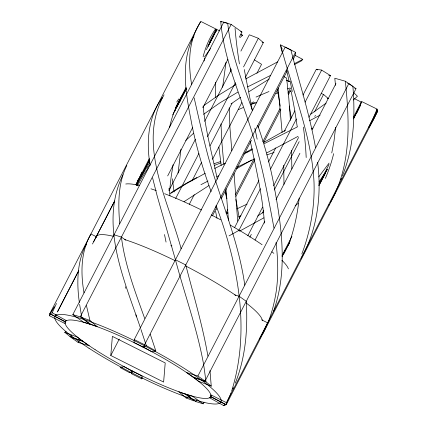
<?xml version="1.0" encoding="UTF-8"?>
<svg xmlns="http://www.w3.org/2000/svg" width="427" height="427" viewBox="0 0 427 427"><rect width="100%" height="100%" fill="white"/><g stroke="black" fill="none" stroke-linecap="round" stroke-linejoin="round"><path stroke-width="0.64" d="M283.971 184.427L283.747 165.26M215.624 82.246L215.592 97.468M178.059 173.138L180.947 149.204M49.729 313.797L65.208 321.579L65.043 323.575L49.564 315.793L49.729 313.797L200.669 21.355L216.147 29.137L215.982 31.128L208.045 46.554M110.79 355.499L112.376 336.369L165.212 362.934L163.621 382.064L110.79 355.499L119.261 339.091M131.425 373.684L131.676 370.695L141.994 375.883L141.743 378.872L131.425 373.684L131.996 372.574M134.254 339.561L134.009 342.55L144.326 347.738L144.577 344.749L295.516 52.307L285.199 47.119L134.254 339.561L144.577 344.749M226.438 402.64L210.959 394.858L210.794 396.854L226.273 404.636L226.438 402.64L377.377 110.198L376.187 109.6M295.516 52.307L295.27 55.296L293.178 59.337M361.146 103.419L361.258 102.09L354.378 98.632M377.377 110.198L377.212 112.189L226.273 404.636M335.638 127.299L334.037 140.883L331.763 152.946M169.679 190.186L171.072 177.37L173.09 164.769M230.516 71.549L230.783 68.71M299.178 198.048C297.534 214.151 294.112 230.105 288.396 245.263M222.632 87.263L226.016 62.299M204.053 60.997L204.677 57.853M169.514 127.705C172.262 114.623 177.408 102 185.067 91.02M136.181 185.019L137.216 181.982M273.333 311.79C287.761 271.919 282.001 228.418 274.39 187.763C270.59 166.546 264.905 145.703 257.727 125.383M231.583 391.287C250.766 330.301 238.154 264.014 216.078 205.536M338.819 184.256C350.903 151.35 348.902 115.477 345.336 81.226L334.795 78.237L335.505 85.347M343.249 173.757C353.924 146.055 355.285 115.722 352.894 86.414L345.336 81.226M230.441 394.34L231.023 392.813M338.616 184.827L334.885 193.741L330.397 202.489M52.211 312.783L66.377 320.624L64.418 321.563L50.146 313.653L52.211 312.783L56.455 303.501M357.773 110.769L361.594 101.498L377.062 109.109L372.643 119.517L368.608 127.518M235.277 383.158C245.674 357.298 247.906 328.902 246.256 301.302L239.077 296.221L234.754 294.902M230.244 394.842L225.856 404.78L223.791 405.65L209.625 397.804L211.584 396.87L225.856 404.78M342.379 175.956L343.03 174.307M301.825 253.974C310.504 231.119 314.902 206.46 314.005 181.987C311.529 134.548 292.34 90.375 280.571 44.872L290.888 49.948C299.247 82.486 309.698 114.543 315.542 147.678M179.703 102.042L180.317 100.617M340.767 179.762L341.472 178.139M232.784 388.965L233.43 387.524M356.903 112.707L357.559 111.255M180.947 99.203L186.482 88.079M285.482 249.517L282.114 256.243M126.798 165.527C117.841 183.503 118.124 204.213 119.709 223.759M86.233 243.95C76.999 261.911 76.582 282.829 79.347 302.428M193.847 35.857C180.413 61.846 185.558 92.141 190.917 119.571C195.411 144.15 202.553 168.153 211.151 191.595M136.597 185.387L138.065 182.532M138.359 181.961L144.828 169.391M145.121 168.82L149.535 160.248M174.526 111.687L175.7 109.403M176.292 108.261L183.348 94.548M183.642 93.977L185.11 91.122M185.697 89.974L186.284 88.832M49.564 315.793L50.706 313.573M52.425 310.248L53.567 308.032M85.603 245.963L86.462 244.303M160.306 101.236L162.372 97.228M191.638 40.528L192.524 38.809M193.116 37.667L194.002 35.948M54.95 316.717L55.862 314.939M78.136 271.791L57.389 311.988L78.755 270.595M93.694 241.639L114.415 201.496M55.259 316.113L56.177 314.341M92.483 243.998L114.73 200.898M135.919 184.576L149.343 158.572M175.289 108.298L186.028 87.498M209.289 42.428L216.147 29.137M136.432 185.158L149.776 159.303M172.695 114.895L186.332 88.48M206.348 49.697L216.793 29.463L219.659 30.904M72.82 314.614L80.233 316.871L90.999 324.488L83.585 322.225L72.82 314.614L223.759 22.167L231.172 24.43L241.944 32.046L239.259 37.245M80.233 316.871L231.172 24.43M70.935 337.33L82.053 340.719L89.232 345.795L78.114 342.406L70.935 337.33L71.795 335.67M78.114 342.406L78.974 340.746M167.678 175.924L192.732 127.385M202.873 107.737L227.927 59.204M168.959 190.485L195.358 139.335M204.64 121.348L231.333 69.638M240.903 51.091L249.32 34.79L258.335 38.286L263.352 42.604L245.365 77.452M175.657 198.475L198.865 153.512M207.57 136.645L235.416 82.689M243.539 66.948L258.335 38.286M191.985 180.872L201.56 162.324M209.972 146.023L232.021 103.307M189.316 204.266L194.248 194.707M212.523 159.298L241.826 102.528M256.91 73.3L261.554 64.306L254.359 59.849M212.358 215.929L215.934 208.995M221.303 198.598L251.428 140.237M257.988 127.524L287.216 70.898M226.027 213.02L227.794 209.593M235.458 194.755L254.028 158.791M262.872 141.663L279.963 108.554M287.921 93.145L290.573 88.005M141.743 378.872L142.319 377.762M227.063 213.569L227.655 212.422M235.934 196.388L254.85 159.735M263.721 142.554L280.865 109.339M288.545 94.447L290.616 90.439M234.519 227.746L258.89 180.53M268.46 161.982L275.714 147.929M284.126 131.628L294.86 110.833M302.983 95.093L316.332 69.238L321.632 70.108L330.487 75.595L309.02 117.19M238.949 230.297L260.422 188.702M270.574 169.033L296.391 119.005M305.097 102.144L321.632 70.108M247.804 235.789L262.6 207.122M273.627 185.761L298.574 137.425M249.859 237.204L251.311 234.396M262.338 213.036L263.785 210.228M274.23 189.994L299.178 141.652M314.555 111.863L323.549 94.442L321.141 93.508M255.063 240.033L264.804 221.197M276.018 199.505L299.925 153.261M312.03 129.856L335.937 83.617M197.888 376.022L348.827 83.58L356.006 88.656L205.067 381.103L193.949 377.714L186.77 372.632L197.888 376.022L205.067 381.103M204.042 402.159L203.183 403.819L192.412 396.203L184.998 393.945L195.769 401.561L196.628 399.902M282.055 255.538L291.919 236.43M318.9 184.154L329.052 164.48M353.711 116.704L361.258 102.09M282.14 256.494L290.12 241.084M318.772 185.734L327.338 169.183M353.332 118.968L360.719 104.7M283.923 253.595L287.985 245.728M288.273 245.167L289.725 242.355M319.316 185.024L325.7 172.657M353.545 118.701L360.223 105.773M207.874 45.737L213.585 35.975M140.803 177.579L149.925 162.169M164.048 94.842C136.619 144.273 168.238 200.028 181.149 248.861M301.222 258.234C317.533 229.315 321.75 194.99 317.656 162.399M122.944 174.776C98.749 224.495 124.513 280.251 140.542 328.24M50.146 313.653L52.564 309.591M262.749 333.663C269.971 320.608 273.979 305.78 276.285 290.979C278.516 274.924 277.918 258.602 276.029 242.547M327.312 169.54L319.049 181.849M259.285 339.342L263.438 331.768L267.628 322.839L261.671 319.844M328.721 205.376L329.148 204.661M369.248 127.043L373.486 119.64L377.436 111.372L377.062 109.109M223.791 405.65L224.623 404.3M200.444 22.177C188.312 40.528 188.019 63.73 191.691 84.701M329.073 163.109L318.707 176.922M53.21 308.604L54.555 306.666M161.438 98.947C147.902 118.001 146.189 142.976 150.155 165.35M204.645 56.764L210.442 48.646M185.777 90.012L186.498 89.003M161.78 98.472L162.468 97.521M143.515 171.873L138.46 179.233A199.206 134.009 29.3 0 0 137.291 181.133M148.543 160.563L149.546 159.223M147.528 167.864L149.69 165.014M294.795 55.206L302.764 59.38L301.521 60.821L294.571 64.525M185.75 140.462L193.698 133.128M240.204 37.485L242.536 35.281L240.887 34.208M353.337 100.003L357.42 96.24L353.823 92.75M298.105 203.396L295.132 205.873M326.159 103.078L310.877 114.116M203.583 114.308L219.99 102.779L237.791 92.157M203.983 105.426L218.603 95.216L236.131 84.391M231.002 103.905L240.572 97.287M263.705 211.957L257.582 216.083M184.01 201.683L208.904 185.574M170.117 193.751L186.551 183.567L205.254 173.293M248.968 91.704L269.362 78.926M236.574 168.734L251.711 160.008M285.604 130.16L263.737 142.431M244.468 153.17L252.266 148.756M311.678 128.767L313.002 128.009M245.488 79.054L277.593 61.867M263.854 217.823L239.526 231.188M320.143 115.098L309.644 120.713M298.094 136.32L266.779 152.898M200.941 184.694L208.013 181.032M247.601 86.911L270.259 75.558M302.764 59.38L294.336 63.703M186.076 397.964L194.232 400.985L186.882 394.729L178.764 391.751L186.076 397.964L187.715 397.115M264.244 143.643L297.245 126.974M252.464 149.669L243.529 154.179M214.69 168.462L225.285 163.194M64.755 332.297L77.474 337.175L82.822 341.483L69.991 336.551L64.755 332.297L66.094 331.646M216.937 176.623L218.725 175.759M254.519 158.951L236.884 167.24M247.116 204.085L236.948 208.851M240.94 215.774L238.581 216.889M226.833 213.5L228.029 212.956M238.314 109.675L243.096 107.583M69.991 336.551L71.469 335.905M245.616 152.567L248.087 151.505M250.953 104.193L255.223 102.373M276.045 93.625L278.335 92.68M220.908 162.826L214.311 165.462M287.52 88.939L289.826 88.015M289.773 91.543L291.283 90.978M274.086 152.439L266.838 154.9M214.162 163.664L220.658 161.518M122.047 367.017L120.2 367.578L129.675 372.723L131.564 372.109M256.819 102.629L251.332 104.284M155.796 350.855L151.98 351.795L142.458 346.644L146.328 345.71L155.796 350.855L150.235 334.154M120.2 367.578L124.022 366.638L133.544 371.789L129.675 372.723M328.721 75.307L330.487 75.595M241.298 34.993L242.536 35.281M273.99 228.151C268.668 199.292 263.16 170.362 255.01 142.138C243.614 101.909 224.239 63.5 220.716 21.35L227.74 23.341C230.799 53.653 242.456 82.117 252.522 110.588M240.705 31.667L241.944 32.046M347.594 83.206L348.827 83.58M354.773 88.282L356.006 88.656M114.009 234.807L121.417 237.07L125.73 240.118M195.769 401.561L203.183 403.819M81.765 317.448L89.12 323.703L97.239 326.682L89.926 320.469L81.765 317.448L79.614 304.376M262.151 42.14L263.352 42.604M327.365 98.29L328.566 98.76L323.549 94.442M211.248 386.136L206.011 381.882L193.18 376.95L198.528 381.258L211.248 386.136L209.983 370.647M280.571 44.872L281.137 48.262L282.284 48.827M287.008 80.489L289.298 81.616M286.629 80.271L289.495 81.712M152.583 177.862L157.141 195.806L175.444 259.76L185.761 264.948C193.5 295.26 202.606 325.294 207.922 356.166M96.87 236.99L90.919 233.996C80.644 251.743 80.596 273.237 84.018 292.895M283.763 76.604L286.608 78.093L288.823 98.44L290.456 120.425M316.332 69.238L317.437 69.927M220.716 21.35L221.794 22.092M223.759 22.167L224.837 22.93M144.689 318.478C135.236 291.903 124.93 265.236 121.417 237.07M140.963 329.479L146.328 345.71M175.444 259.76C184.736 294.892 197.359 329.201 203.727 365.064M281.137 48.262L282.391 52.959M89.926 320.469L86.451 305.588M286.64 70.236L289.196 81.733M217.306 179.169C212.288 154.873 205.547 130.843 203.092 106.083M250.307 141.449C256.104 168.451 262.498 195.481 264.441 223.113M194.152 97.852C198.582 117.286 202.953 136.757 208.05 156.031C219.99 199.137 238.592 240.593 244.778 285.172M252.229 110.129L244.271 69.542M215.539 211.125L216.98 218.256M291.305 91.928L294.785 110.646L297.235 126.744M135.946 314.768L136.362 316.877M226.918 198.608L225.371 190.341M235.869 199.446L236.27 201.608M236.371 202.147L239.36 218.464M280.261 106.174L277.379 89.515M203.834 365.688L206.011 381.882M291.305 118.258L289.292 106.029M215.918 29.789L216.195 31.486M169.989 195.822L168.948 188.462M221.191 165.398L218.864 146.979M278.185 87.994L282.114 132.509M223.812 164.299L221.843 141.839L220.989 123.878M231.818 150.63L229.945 127.828L229.208 107.855M234.044 173.533L237.706 221.127M225.979 188.878L228.461 220.22M291.566 150.315L291.838 169.044M125.784 288.294A189.898 12.474 77.5 0 1 125.495 286.757M211.354 395.551A189.898 162.596 46.1 0 1 210.917 396.469M190.218 396.117A189.898 142.602 -12.7 0 1 189.294 396.779M95.995 237.588A93.316 14.918 27.3 0 1 113.427 236.312M124.769 239.568A93.316 14.918 27.3 0 1 175.337 260.774M185.697 265.984A93.316 14.918 27.3 0 1 235.885 295.489M246.171 302.951A93.316 14.918 27.3 0 1 262.386 320.741M333.658 153.656A189.423 162.724 44 0 1 325.358 178.401M303.378 127.145A189.423 101.098 77.4 0 1 306.186 157.547M290.125 81.226A221.367 59.668 79.2 0 1 292.276 91.591M257.161 139.197A189.423 8.727 77.7 0 1 254.828 128.159M239.43 63.933A181.165 43.084 73.8 0 1 235.069 28.299M203.097 56.855A181.165 114.351 46.7 0 1 215.325 29.26M215.848 206.737A199.206 24.883 79.3 0 1 216.441 209.598M225.456 192.657A189.487 30.488 79.8 0 1 226.246 196.532M166.06 242.088A181.31 59.033 71.7 0 1 164.518 234.546M176.762 102.032A189.423 125.09 16 0 1 178.844 98.915M174.12 191.936A189.487 76.444 68.1 0 1 172.455 178.785M251.684 102.736A221.367 15.142 -22.2 0 1 253.649 101.898M137.964 182.334A189.487 127.604 32.2 0 1 141.855 172.14M256.056 97.057A181.165 27.963 -21.2 0 1 268.978 91.527M125.773 184.016A93.316 14.918 27.3 0 1 139.624 185.548M150.966 188.809A93.316 14.918 27.3 0 1 156.261 190.602M164.619 193.698A93.316 14.918 27.3 0 1 201.539 210.015M211.328 214.925A93.316 14.918 27.3 0 1 220.674 219.836M230.121 225.029A93.316 14.918 27.3 0 1 262.087 244.724M271.86 251.791A93.316 14.918 27.3 0 1 273.867 253.35M281.9 260.294A93.316 14.918 27.3 0 1 288.369 268.866M170.853 245.472A78.664 12.575 27.3 0 1 171.942 245.968M238.768 230.468A180.776 30.611 -25.5 0 1 229.059 235.864M170.811 192.871A180.776 114.126 -25.7 0 1 196.842 177.563M315.74 115.557A231.583 100.991 -21.3 0 1 314.651 116.32M137.505 185.766A180.776 160.952 48.6 0 1 148.046 168.265M95.082 349.628A81.744 13.072 27.3 0 0 210.479 396.971A81.744 13.072 27.3 0 0 108.442 331.053A81.744 13.072 27.3 0 0 95.082 349.628M89.008 348.267A93.316 14.918 27.3 0 0 220.738 402.319A93.316 14.918 27.3 0 0 104.252 327.061A93.316 14.918 27.3 0 0 89.008 348.267"/></g></svg>
